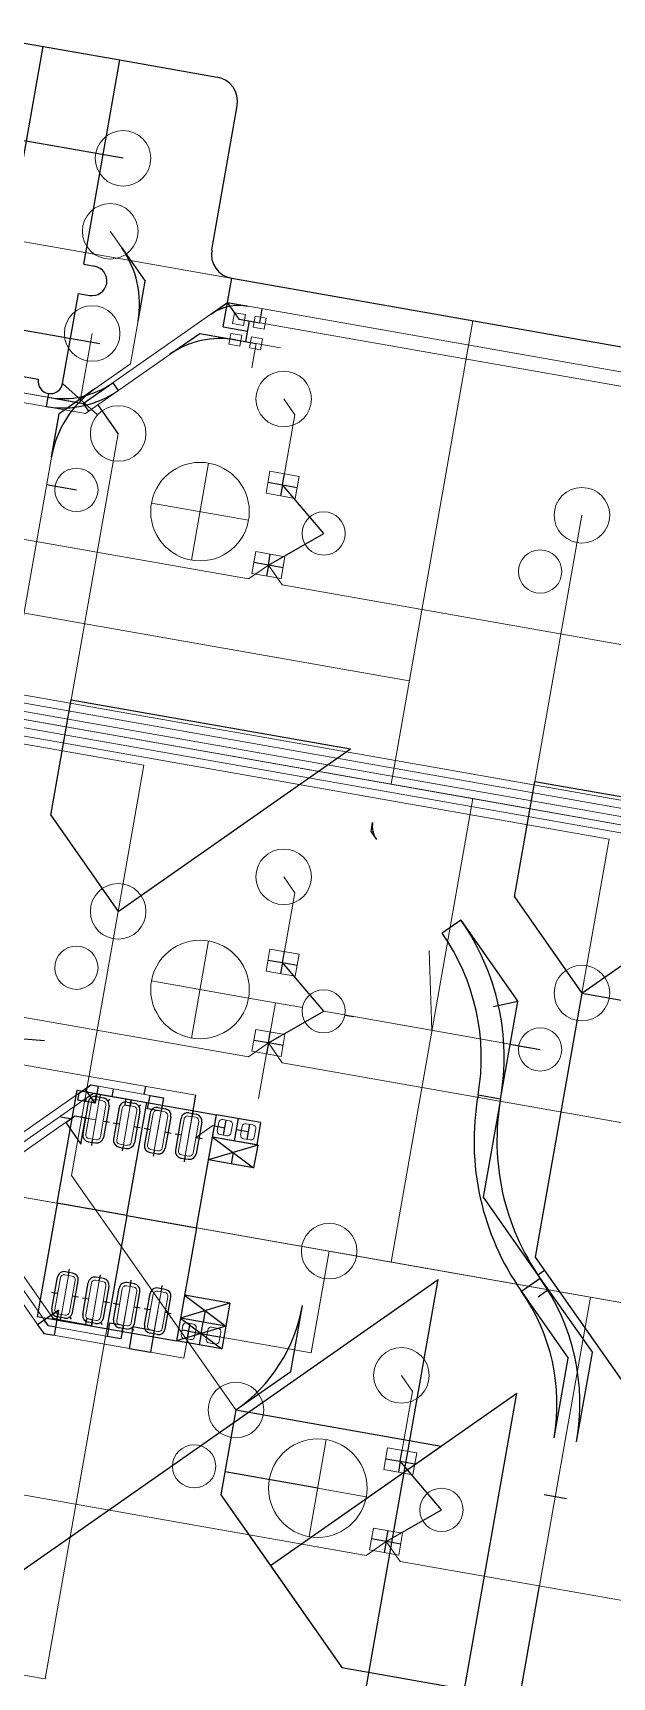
# Model space of a CAD drawing. Header units: millimetres. Extents: x -44 to 130, y -98 to 17.
# Drawn here: x 70.4 to 93.8, y -54.2 to 12.4 of the extents above; entities that cross this region are included whole.
import ezdxf

# ---------------------------------------------------------------- set-up
doc = ezdxf.new("R2010")
doc.units = ezdxf.units.MM
for name, color, linetype, lineweight, true_color in [('coponent footprints', 7, 'Continuous', 5, 0x000000), ('edge cuts', 2, 'Continuous', 25, 0xffff00), ('traces back 0.2mm', 94, 'Continuous', 20, 0x008000), ('traces front 0.2mm', 14, 'Continuous', 20, 0x800000)]:
    doc.layers.add(name, color=color, linetype=linetype, lineweight=lineweight, true_color=true_color)
doc.layers.add('helplines', color=4, linetype='Continuous', true_color=0x00ffff)
doc.layers.add('helplines curves', color=3, linetype='Continuous', true_color=0x00ff00)

msp = doc.modelspace()

# ---------------------------------------------------------------- linework, layer by layer
at = {"layer": 'coponent footprints'}
for p, q in [((69.404, 4.047), (88.165, 0.739)), ((78.525, 1.068), (78.447, 0.625)), ((78.969, 0.99), (78.525, 1.068)), ((78.89, 0.547), (78.969, 0.99)), ((79.363, 0.92), (79.284, 0.477)), ((79.806, 0.842), (79.363, 0.92)), ((79.728, 0.399), (79.806, 0.842)), ((84.857, -18.021), (88.165, 0.739)), ((88.165, 0.739), (106.925, -2.569)), ((78.378, 0.231), (78.3, -0.212)), ((78.821, 0.153), (78.378, 0.231)), ((78.447, 0.625), (78.89, 0.547)), ((78.743, -0.29), (78.821, 0.153)), ((79.215, 0.083), (79.137, -0.36)), ((79.658, 0.005), (79.215, 0.083)), ((79.284, 0.477), (79.728, 0.399)), ((79.58, -0.438), (79.658, 0.005)), ((78.3, -0.212), (78.743, -0.29)), ((79.137, -0.36), (79.58, -0.438)), ((77.477, -5.024), (76.784, -8.951)), ((79.8, -6.239), (79.957, -5.353)), ((81.138, -5.561), (79.957, -5.353)), ((80.982, -6.448), (81.138, -5.561)), ((75.167, -6.641), (79.094, -7.333)), ((80.982, -6.448), (79.8, -6.239)), ((79.227, -9.489), (79.384, -8.603)), ((79.384, -8.603), (80.565, -8.811)), ((80.409, -9.698), (80.565, -8.811)), ((79.227, -9.489), (80.409, -9.698)), ((66.096, -14.713), (84.857, -18.021)), ((69.404, -15.297), (88.165, -18.605)), ((84.857, -18.021), (103.617, -21.329)), ((88.165, -18.605), (84.857, -37.365)), ((88.165, -18.605), (106.925, -21.913)), ((77.477, -24.367), (76.784, -28.295)), ((79.8, -25.583), (79.957, -24.697)), ((81.138, -24.905), (79.957, -24.697)), ((80.982, -25.792), (81.138, -24.905)), ((80.982, -25.792), (79.8, -25.583)), ((75.167, -25.985), (79.094, -26.677)), ((81.272, -27.061), (79.094, -26.677)), ((80.183, -26.869), (79.5, -30.743)), ((79.227, -28.833), (79.384, -27.947)), ((79.384, -27.947), (80.565, -28.155)), ((80.409, -29.042), (80.565, -28.155)), ((79.227, -28.833), (80.409, -29.042)), ((72.733, -30.912), (72.507, -32.192)), ((73.055, -30.816), (72.777, -32.392)), ((72.907, -30.79), (73.202, -30.843)), ((73.324, -31.016), (73.098, -32.297)), ((73.984, -31.133), (73.758, -32.413)), ((74.305, -31.037), (74.028, -32.613)), ((74.158, -31.011), (74.453, -31.063)), ((74.575, -31.237), (74.349, -32.517)), ((75.556, -31.258), (75.278, -32.833)), ((75.408, -31.231), (75.704, -31.284)), ((75.235, -31.353), (75.009, -32.633)), ((75.825, -31.457), (75.6, -32.738)), ((76.485, -31.574), (76.26, -32.854)), ((76.807, -31.478), (76.529, -33.054)), ((76.659, -31.452), (76.955, -31.504)), ((77.076, -31.678), (76.85, -32.958)), ((77.829, -32.044), (77.888, -31.709)), ((78.326, -31.644), (78.05, -31.596)), ((78.381, -32.141), (78.44, -31.807)), ((78.833, -31.876), (78.774, -32.211)), ((78.996, -31.762), (79.271, -31.811)), ((55.406, -32.172), (74.167, -35.48)), ((72.629, -32.366), (72.925, -32.418)), ((73.88, -32.587), (74.175, -32.639)), ((78.218, -32.255), (77.943, -32.206)), ((78.888, -32.373), (79.164, -32.422)), ((79.385, -31.973), (79.326, -32.308)), ((75.131, -32.807), (75.426, -32.859)), ((76.381, -33.028), (76.677, -33.08)), ((66.096, -34.057), (84.857, -37.365)), ((70.859, -54.241), (74.167, -35.48)), ((74.167, -35.48), (92.927, -38.788)), ((71.527, -39.483), (71.804, -37.907)), ((71.952, -37.933), (71.657, -37.881)), ((84.857, -37.365), (103.617, -40.673)), ((71.257, -39.283), (71.483, -38.003)), ((71.848, -39.387), (72.074, -38.107)), ((72.508, -39.503), (72.734, -38.223)), ((72.777, -39.703), (73.055, -38.128)), ((73.203, -38.154), (72.907, -38.102)), ((73.099, -39.608), (73.325, -38.327)), ((73.759, -39.724), (73.984, -38.444)), ((74.028, -39.924), (74.306, -38.348)), ((74.454, -38.374), (74.158, -38.322)), ((74.349, -39.828), (74.575, -38.548)), ((75.279, -40.144), (75.557, -38.569)), ((75.704, -38.595), (75.409, -38.543)), ((75.009, -39.945), (75.235, -38.664)), ((75.6, -40.049), (75.826, -38.768)), ((89.619, -57.549), (92.927, -38.788)), ((92.927, -38.788), (111.688, -42.096)), ((71.674, -39.509), (71.379, -39.457)), ((72.925, -39.729), (72.63, -39.677)), ((74.176, -39.95), (73.88, -39.898)), ((76.594, -39.828), (76.86, -39.875)), ((75.426, -40.17), (75.131, -40.118)), ((76.437, -39.937), (76.373, -40.302)), ((76.482, -40.458), (76.748, -40.505)), ((76.969, -40.031), (76.905, -40.396)), ((77.377, -40.479), (77.442, -40.115)), ((77.864, -40.052), (77.598, -40.005)), ((77.909, -40.573), (77.974, -40.208)), ((77.753, -40.682), (77.487, -40.635)), ((82.239, -44.551), (81.547, -48.478)), ((84.563, -45.767), (84.719, -44.881)), ((85.901, -45.089), (84.719, -44.881)), ((85.745, -45.975), (85.901, -45.089)), ((85.745, -45.975), (84.563, -45.767)), ((79.929, -46.168), (83.857, -46.861)), ((83.99, -49.017), (84.146, -48.13)), ((84.146, -48.13), (85.328, -48.339)), ((85.172, -49.225), (85.328, -48.339)), ((83.99, -49.017), (85.172, -49.225)), ((52.098, -50.933), (70.859, -54.241))]:
    msp.add_line(p, q, dxfattribs=at)
for centre, radius in [((74.017, 7.316), 1.125), ((73.496, 4.361), 1.125), ((72.767, 0.225), 1.125), ((80.514, -2.425), 1.125), ((73.819, -3.824), 1.125), ((72.128, -6.105), 0.875), ((77.13, -6.987), 1.994), ((92.58, -7.132), 1.125), ((82.133, -7.869), 0.875), ((90.888, -9.413), 0.875), ((80.514, -21.769), 1.125), ((73.819, -23.168), 1.125), ((72.128, -25.449), 0.875), ((77.13, -26.331), 1.994), ((92.58, -26.476), 1.125), ((82.133, -27.213), 0.875), ((90.888, -28.757), 0.875), ((90.888, -28.757), 0.875), ((82.355, -36.924), 1.125), ((85.277, -41.953), 1.125), ((78.582, -43.352), 1.125), ((81.893, -46.515), 1.994), ((76.89, -45.633), 0.875), ((86.896, -47.397), 0.875)]:
    msp.add_circle(centre, radius, dxfattribs=at)
for centre, radius, start, end in [((72.881, -30.938), 0.15, 80, 170), ((73.176, -30.99), 0.15, 350, 80), ((74.132, -31.159), 0.15, 80, 170), ((74.427, -31.211), 0.15, 350, 80), ((75.382, -31.379), 0.15, 80, 170), ((75.678, -31.431), 0.15, 350, 80), ((76.633, -31.6), 0.15, 80, 170), ((76.928, -31.652), 0.15, 350, 80), ((78.026, -31.734), 0.14, 80, 170), ((78.302, -31.782), 0.14, 350, 80), ((78.971, -31.9), 0.14, 80, 170), ((79.247, -31.949), 0.14, 350, 80), ((72.655, -32.218), 0.15, 170, 260), ((72.951, -32.27), 0.15, 260, 350), ((73.906, -32.439), 0.15, 170, 260), ((74.201, -32.491), 0.15, 260, 350), ((77.967, -32.068), 0.14, 170, 260), ((78.243, -32.117), 0.14, 260, 350), ((78.912, -32.235), 0.14, 170, 260), ((79.188, -32.284), 0.14, 260, 350), ((75.157, -32.659), 0.15, 170, 260), ((75.452, -32.712), 0.15, 260, 350), ((76.407, -32.88), 0.15, 170, 260), ((76.703, -32.932), 0.15, 260, 350), ((71.631, -38.029), 0.15, 80, 170), ((71.926, -38.081), 0.15, 350, 80), ((72.881, -38.249), 0.15, 80, 170), ((73.177, -38.301), 0.15, 350, 80), ((74.132, -38.47), 0.15, 80, 170), ((74.427, -38.522), 0.15, 350, 80), ((75.383, -38.69), 0.15, 80, 170), ((75.678, -38.742), 0.15, 350, 80), ((71.405, -39.309), 0.15, 170, 260), ((71.7, -39.361), 0.15, 260, 350), ((72.656, -39.53), 0.15, 170, 260), ((72.951, -39.582), 0.15, 260, 350), ((73.906, -39.75), 0.15, 170, 260), ((74.202, -39.802), 0.15, 260, 350), ((76.57, -39.961), 0.135, 80, 170), ((76.836, -40.008), 0.135, 350, 80), ((75.157, -39.971), 0.15, 170, 260), ((75.452, -40.023), 0.15, 260, 350), ((76.506, -40.325), 0.135, 170, 260), ((76.772, -40.372), 0.135, 260, 350), ((77.51, -40.502), 0.135, 170, 260), ((77.575, -40.138), 0.135, 80, 170), ((77.776, -40.549), 0.135, 260, 350), ((77.841, -40.185), 0.135, 350, 80)]:
    msp.add_arc(centre, radius, start, end, dxfattribs=at)
at = {"layer": 'edge cuts', "linetype": 'Continuous'}
for p, q in [((72.423, 3.027), (73.882, 11.3)), ((73.882, 11.3), (77.821, 10.605)), ((77.604, 3.617), (78.632, 9.447)), ((72.423, 3.027), (72.866, 2.949)), ((78.415, 2.458), (105.941, -2.395)), ((71.572, -1.798), (72.215, 1.846)), ((72.215, 1.846), (72.658, 1.767)), ((66.353, -0.878), (70.587, -1.625))]:
    msp.add_line(p, q, dxfattribs=at)
at = {"layer": 'edge cuts'}
for centre, radius, start, end in [((77.647, 9.62), 1, 350, 80), ((78.589, 3.443), 1, 170, 260), ((72.762, 2.358), 0.6, 260, 80), ((71.08, -1.711), 0.5, 170, 350)]:
    msp.add_arc(centre, radius, start, end, dxfattribs=at)
at = {"layer": 'helplines'}
for p, q in [((67.677, 12.394), (73.882, 11.3)), ((68.356, -1.898), (70.78, 11.847)), ((78.068, 0.489), (78.415, 2.458)), ((78.708, 0.807), (79.545, 0.66)), ((78.979, -0.104), (79.126, 0.734)), ((68.792, 0.576), (73.078, -0.18)), ((78.068, 0.489), (79.053, 0.315)), ((78.56, -0.03), (79.397, -0.177)), ((72.406, -2.612), (72.623, -2.921)), ((73.819, -3.824), (73.001, -2.656)), ((79.878, -5.796), (80.469, -5.9)), ((80.469, -5.9), (80.391, -6.344)), ((80.469, -5.9), (80.547, -5.457)), ((80.469, -5.9), (81.06, -6.005)), ((82.133, -7.869), (80.469, -5.9)), ((79.896, -9.15), (82.133, -7.869)), ((79.896, -9.15), (79.305, -9.046)), ((79.896, -9.15), (79.818, -9.593)), ((79.896, -9.15), (79.974, -8.707)), ((80.487, -9.255), (79.896, -9.15)), ((79.878, -25.14), (80.469, -25.244)), ((80.469, -25.244), (80.391, -25.688)), ((80.469, -25.244), (80.547, -24.801)), ((80.469, -25.244), (81.06, -25.349)), ((82.133, -27.213), (80.469, -25.244)), ((79.896, -28.494), (82.133, -27.213)), ((82.995, -27.365), (83.34, -27.426)), ((79.896, -28.494), (79.305, -28.39)), ((79.896, -28.494), (79.818, -28.937)), ((79.896, -28.494), (79.974, -28.051)), ((80.487, -28.598), (79.896, -28.494)), ((89.682, -28.544), (90.027, -28.605)), ((90.027, -28.605), (90.888, -28.757)), ((71.35, -34.984), (72.158, -30.404)), ((72.066, -30.926), (72.158, -30.404)), ((72.158, -30.404), (77.791, -31.398)), ((72.477, -30.361), (72.665, -30.629)), ((73.094, -30.593), (73.077, -30.691)), ((73.569, -30.677), (73.625, -30.355)), ((74.876, -30.575), (74.933, -30.253)), ((72.608, -30.89), (72.382, -32.17)), ((72.665, -30.629), (72.722, -30.711)), ((72.929, -30.665), (73.224, -30.717)), ((73.077, -30.691), (73.055, -30.816)), ((73.449, -31.038), (73.223, -32.319)), ((73.403, -30.831), (73.485, -30.774)), ((73.859, -31.111), (73.633, -32.391)), ((74.167, -35.48), (74.974, -30.901)), ((74.18, -30.886), (74.475, -30.938)), ((74.327, -30.912), (74.305, -31.037)), ((74.349, -30.787), (74.327, -30.912)), ((74.7, -31.259), (74.474, -32.539)), ((74.654, -31.052), (74.736, -30.995)), ((75.43, -31.106), (75.726, -31.158)), ((75.578, -31.132), (75.556, -31.258)), ((75.6, -31.007), (75.578, -31.132)), ((76.851, -31.228), (76.829, -31.353)), ((71.501, -31.482), (71.954, -31.562)), ((72.397, -31.513), (72.495, -31.53)), ((72.495, -31.53), (72.62, -31.552)), ((73.211, -31.656), (73.336, -31.678)), ((73.336, -31.678), (73.461, -31.701)), ((73.621, -31.729), (73.746, -31.751)), ((73.746, -31.751), (73.871, -31.773)), ((74.462, -31.877), (74.587, -31.899)), ((74.587, -31.899), (74.712, -31.921)), ((75.11, -31.331), (74.884, -32.611)), ((75.951, -31.479), (75.725, -32.76)), ((76.36, -31.552), (76.134, -32.832)), ((76.681, -31.327), (76.977, -31.379)), ((76.829, -31.353), (76.807, -31.478)), ((77.201, -31.7), (76.976, -32.98)), ((76.983, -35.977), (77.791, -31.398)), ((77.631, -32.304), (77.791, -31.398)), ((77.711, -31.851), (78.134, -31.925)), ((79.583, -31.714), (77.791, -31.398)), ((78.08, -32.231), (78.188, -31.62)), ((78.527, -32.462), (78.687, -31.556)), ((79.134, -31.787), (79.026, -32.397)), ((79.583, -31.714), (79.423, -32.62)), ((72.607, -32.491), (72.902, -32.543)), ((72.755, -32.517), (72.733, -32.642)), ((72.777, -32.392), (72.755, -32.517)), ((74.028, -32.613), (74.005, -32.738)), ((74.872, -31.949), (74.997, -31.971)), ((74.997, -31.971), (75.122, -31.993)), ((75.713, -32.097), (75.838, -32.12)), ((75.838, -32.12), (75.963, -32.142)), ((76.122, -32.17), (76.247, -32.192)), ((76.247, -32.192), (76.372, -32.214)), ((76.963, -32.318), (77.088, -32.34)), ((77.088, -32.34), (77.213, -32.362)), ((79.463, -32.627), (77.631, -32.304)), ((79.423, -32.62), (77.631, -32.304)), ((77.631, -32.304), (79.299, -33.552)), ((79.08, -32.092), (78.607, -32.009)), ((73.858, -32.712), (74.153, -32.764)), ((74.005, -32.738), (73.983, -32.863)), ((75.108, -32.932), (75.404, -32.984)), ((75.256, -32.958), (75.234, -33.083)), ((75.278, -32.833), (75.256, -32.958)), ((76.359, -33.153), (76.655, -33.205)), ((76.507, -33.179), (76.485, -33.304)), ((76.529, -33.054), (76.507, -33.179)), ((79.463, -32.627), (77.468, -33.229)), ((79.299, -33.552), (77.468, -33.229)), ((78.465, -32.928), (78.384, -33.391)), ((79.463, -32.627), (79.299, -33.552)), ((71.35, -34.984), (70.543, -39.563)), ((74.167, -35.48), (71.35, -34.984)), ((74.167, -35.48), (73.359, -40.06)), ((74.167, -35.48), (76.983, -35.977)), ((76.983, -35.977), (76.176, -40.556)), ((71.974, -37.808), (71.679, -37.756)), ((71.804, -37.907), (71.826, -37.782)), ((71.826, -37.782), (71.849, -37.657)), ((73.077, -38.003), (73.099, -37.877)), ((90.797, -37.881), (91.064, -37.694)), ((71.245, -38.621), (71.12, -38.599)), ((71.132, -39.261), (71.358, -37.981)), ((71.973, -39.409), (72.199, -38.129)), ((72.383, -39.481), (72.609, -38.201)), ((73.225, -38.029), (72.929, -37.976)), ((73.055, -38.128), (73.077, -38.003)), ((73.224, -39.63), (73.45, -38.349)), ((73.634, -39.702), (73.859, -38.422)), ((74.476, -38.249), (74.18, -38.197)), ((74.306, -38.348), (74.328, -38.223)), ((74.328, -38.223), (74.35, -38.098)), ((74.475, -39.85), (74.7, -38.57)), ((75.726, -38.47), (75.431, -38.418)), ((75.557, -38.569), (75.579, -38.444)), ((75.579, -38.444), (75.601, -38.319)), ((91.221, -38.488), (90.805, -38.779)), ((71.37, -38.643), (71.245, -38.621)), ((72.086, -38.769), (71.961, -38.747)), ((72.211, -38.791), (72.086, -38.769)), ((72.496, -38.841), (72.371, -38.819)), ((72.621, -38.863), (72.496, -38.841)), ((73.337, -38.99), (73.212, -38.968)), ((73.462, -39.012), (73.337, -38.99)), ((73.746, -39.062), (73.621, -39.04)), ((73.871, -39.084), (73.746, -39.062)), ((74.587, -39.21), (74.462, -39.188)), ((74.712, -39.232), (74.587, -39.21)), ((74.997, -39.282), (74.872, -39.26)), ((74.884, -39.922), (75.11, -38.642)), ((75.725, -40.071), (75.951, -38.791)), ((78.334, -39.028), (76.339, -39.631)), ((78.334, -39.028), (76.502, -38.705)), ((76.502, -38.705), (78.171, -39.954)), ((78.334, -39.028), (78.171, -39.954)), ((70.543, -39.563), (76.176, -40.556)), ((71.096, -39.525), (71.178, -39.468)), ((71.652, -39.634), (71.357, -39.582)), ((71.487, -39.706), (71.505, -39.608)), ((71.505, -39.608), (71.527, -39.483)), ((71.859, -39.588), (71.917, -39.67)), ((72.903, -39.854), (72.607, -39.802)), ((72.733, -39.953), (72.755, -39.828)), ((72.755, -39.828), (72.777, -39.703)), ((73.11, -39.809), (73.167, -39.89)), ((74.006, -40.049), (74.028, -39.924)), ((75.122, -39.304), (74.997, -39.282)), ((75.838, -39.431), (75.713, -39.409)), ((75.963, -39.453), (75.838, -39.431)), ((78.171, -39.954), (76.339, -39.631)), ((76.339, -39.631), (78.008, -40.879)), ((76.615, -40.482), (76.727, -39.851)), ((77.173, -40.255), (77.255, -39.792)), ((77.336, -39.329), (77.255, -39.792)), ((74.154, -40.075), (73.858, -40.023)), ((73.984, -40.174), (74.006, -40.049)), ((74.361, -40.029), (74.433, -40.133)), ((75.404, -40.295), (75.109, -40.243)), ((75.235, -40.395), (75.257, -40.269)), ((75.257, -40.269), (75.279, -40.144)), ((78.171, -39.954), (76.176, -40.556)), ((78.008, -40.879), (76.176, -40.556)), ((76.671, -40.166), (76.405, -40.12)), ((76.671, -40.166), (77.675, -40.344)), ((77.173, -40.255), (77.092, -40.718)), ((77.675, -40.344), (77.941, -40.39)), ((78.171, -39.954), (78.008, -40.879)), ((85.232, -45.428), (85.31, -44.985)), ((84.641, -45.324), (85.232, -45.428)), ((85.232, -45.428), (85.154, -45.871)), ((85.232, -45.428), (85.823, -45.532)), ((86.896, -47.397), (85.232, -45.428)), ((91.048, -46.776), (91.961, -46.937)), ((84.659, -48.678), (86.896, -47.397)), ((84.659, -48.678), (84.068, -48.574)), ((84.659, -48.678), (84.737, -48.235)), ((84.659, -48.678), (84.581, -49.121)), ((85.25, -48.782), (84.659, -48.678)), ((90.06, -55.048), (90.866, -50.477))]:
    msp.add_line(p, q, dxfattribs=at)
for centre, start, end in [((72.881, -30.938), 80, 170), ((73.176, -30.99), 350, 80), ((74.132, -31.159), 80, 170), ((74.427, -31.211), 350, 80), ((75.382, -31.379), 80, 170), ((75.678, -31.431), 350, 80), ((76.633, -31.6), 80, 170), ((76.928, -31.652), 350, 80), ((72.655, -32.218), 170, 260), ((72.951, -32.27), 260, 350), ((73.906, -32.439), 170, 260), ((74.201, -32.491), 260, 350), ((75.157, -32.659), 170, 260), ((75.452, -32.712), 260, 350), ((76.407, -32.88), 170, 260), ((76.703, -32.932), 260, 350), ((71.631, -38.029), 80, 170), ((71.926, -38.081), 350, 80), ((72.881, -38.249), 80, 170), ((73.177, -38.301), 350, 80), ((74.132, -38.47), 80, 170), ((74.427, -38.522), 350, 80), ((75.383, -38.69), 80, 170), ((75.678, -38.742), 350, 80), ((71.405, -39.309), 170, 260), ((71.7, -39.361), 260, 350), ((72.656, -39.53), 170, 260), ((72.951, -39.582), 260, 350), ((73.906, -39.75), 170, 260), ((74.202, -39.802), 260, 350), ((75.157, -39.971), 170, 260), ((75.452, -40.023), 260, 350)]:
    msp.add_arc(centre, 0.277, start, end, dxfattribs=at)
at = {"layer": 'helplines curves'}
for p, q in [((74.017, 7.316), (62.076, 9.421)), ((73.966, 3.69), (74.907, 2.346)), ((74.622, 0.73), (74.907, 2.346)), ((77.575, 1.007), (78.242, 1.473)), ((78.708, 0.807), (78.242, 1.473)), ((78.242, 1.473), (79.042, 1.332)), ((79.545, 0.66), (79.645, 1.226)), ((75.914, -0.616), (77.116, 0.225)), ((77.116, 0.225), (78.56, -0.03)), ((71.572, -1.798), (72.984, -3.071)), ((72.406, -2.612), (73.605, -1.773)), ((73.605, -1.773), (73.821, -2.082)), ((70.966, -2.358), (70.9, -2.73)), ((70.993, -2.204), (70.966, -2.358)), ((70.966, -2.358), (72.406, -2.612)), ((72.871, -2.019), (71.426, -3.031)), ((71.119, -4.769), (71.426, -3.031)), ((70.921, -5.892), (72.128, -6.105)), ((71.095, -19.277), (71.92, -14.599)), ((71.92, -14.599), (83.214, -16.59)), ((73.819, -23.168), (83.214, -16.59)), ((89.855, -22.585), (90.68, -17.907)), ((90.68, -17.907), (101.974, -19.898)), ((71.095, -19.277), (73.819, -23.168)), ((84.047, -19.944), (84.114, -19.566)), ((84.047, -19.944), (84.268, -20.258)), ((92.58, -26.476), (101.974, -19.898)), ((89.855, -22.585), (92.58, -26.476)), ((87.681, -23.518), (86.922, -24.049)), ((87.681, -23.518), (89.987, -26.812)), ((92.58, -26.476), (90.695, -37.166)), ((92.58, -26.476), (118.388, -31.027)), ((89.987, -26.812), (89.008, -27.029)), ((89.289, -30.771), (89.987, -26.812)), ((68.993, -28.241), (70.837, -28.4)), ((72.188, -30.816), (72.238, -30.529)), ((72.238, -30.529), (72.477, -30.361)), ((72.477, -30.361), (72.716, -30.194)), ((72.881, -30.938), (72.477, -30.361)), ((72.665, -30.629), (72.793, -30.54)), ((72.716, -30.194), (73.003, -30.245)), ((72.946, -30.567), (72.793, -30.54)), ((73.003, -30.245), (72.881, -30.938)), ((72.881, -30.938), (72.946, -30.567)), ((75.01, -31.161), (75.107, -30.616)), ((75.107, -30.616), (75.652, -30.712)), ((76.807, -31.478), (76.96, -30.61)), ((89.289, -30.771), (88.377, -30.611)), ((72.881, -30.938), (72.188, -30.816)), ((72.51, -30.873), (72.537, -30.719)), ((72.537, -30.719), (72.665, -30.629)), ((74.121, -30.774), (74.082, -30.998)), ((74.082, -30.998), (74.305, -31.037)), ((74.345, -30.813), (74.121, -30.774)), ((74.305, -31.037), (74.345, -30.813)), ((75.556, -31.258), (75.01, -31.161)), ((75.652, -30.712), (75.556, -31.258)), ((89.289, -30.771), (88.591, -34.731)), ((71.695, -31.708), (72.058, -31.453)), ((71.695, -31.708), (72.309, -32.585)), ((72.495, -31.53), (72.058, -31.453)), ((72.309, -32.585), (72.495, -31.53)), ((88.591, -34.731), (90.897, -38.025)), ((90.695, -37.166), (96.921, -46.058)), ((65.734, -52.793), (86.768, -38.065)), ((82.309, -63.353), (86.768, -38.065)), ((90.897, -38.025), (90.138, -38.556)), ((90.138, -38.556), (92.023, -41.248)), ((90.897, -38.025), (93.002, -41.031)), ((80.806, -41.794), (81.278, -39.12)), ((71.405, -39.309), (70.56, -39.9)), ((70.56, -39.9), (70.805, -40.25)), ((71.405, -39.309), (70.828, -39.713)), ((70.995, -39.952), (70.828, -39.713)), ((71.096, -39.525), (71.405, -39.309)), ((71.096, -39.525), (71.186, -39.653)), ((71.339, -39.68), (71.186, -39.653)), ((71.405, -39.309), (71.226, -40.324)), ((71.405, -39.309), (71.283, -40.002)), ((71.339, -39.68), (71.405, -39.309)), ((71.339, -39.68), (71.405, -39.309)), ((71.357, -39.582), (71.339, -39.68)), ((72.514, -39.887), (72.554, -39.664)), ((72.514, -39.887), (72.738, -39.927)), ((72.777, -39.703), (72.554, -39.664)), ((72.777, -39.703), (72.738, -39.927)), ((73.386, -40.373), (73.482, -39.828)), ((73.482, -39.828), (74.028, -39.924)), ((74.028, -39.924), (73.932, -40.469)), ((70.805, -40.25), (71.226, -40.324)), ((71.283, -40.002), (70.995, -39.952)), ((73.932, -40.469), (73.386, -40.373)), ((74.411, -39.991), (74.258, -40.859)), ((75.279, -40.144), (74.411, -39.991)), ((75.279, -40.144), (75.126, -41.012)), ((74.258, -40.859), (75.126, -41.012)), ((91.452, -44.485), (92.023, -41.248)), ((92.365, -44.645), (93.002, -41.031)), ((78.582, -43.352), (80.806, -41.794)), ((79.979, -49.652), (89.943, -42.675)), ((87.831, -54.654), (89.943, -42.675)), ((78.582, -43.352), (77.975, -46.791)), ((78.582, -43.352), (86.885, -44.816)), ((79.979, -49.652), (86.885, -44.816)), ((81.893, -46.515), (78.141, -45.853)), ((77.975, -46.791), (79.979, -49.652)), ((79.979, -49.652), (82.869, -53.78)), ((82.869, -53.78), (87.831, -54.654))]:
    msp.add_line(p, q, dxfattribs=at)
for centre, radius, start, end in [((70.722, 1.418), 3.961, 350, 35), ((78.701, -0.601), 1.963, 80, 125), ((77.945, -3.517), 3.541, 80, 125), ((71.579, 1.12), 3.532, 260, 305), ((71.579, 1.12), 3.909, 260, 305), ((75.314, -5.508), 4.259, 125, 170), ((85.026, -19.727), 0.927, 170, 215), ((79.729, -29.086), 9.707, 350, 35), ((79.729, -29.086), 8.781, 350, 35), ((98.849, -32.457), 10.634, 170, 215), ((98.849, -32.457), 9.707, 170, 215), ((83.639, -43.107), 7.934, 350, 35), ((83.639, -43.107), 8.86, 350, 35), ((74.822, -37.982), 6.555, 305, 350)]:
    msp.add_arc(centre, radius, start, end, dxfattribs=at)
at = {"layer": 'traces back 0.2mm'}
for p, q in [((72.406, -2.612), (78.242, 1.473)), ((78.242, 1.473), (78.708, 0.807)), ((72.495, -3.011), (77.116, 0.225)), ((78.56, -0.03), (77.116, 0.225)), ((79.224, -1.162), (79.397, -0.177)), ((79.397, -0.177), (80.382, -0.351)), ((72.406, -2.612), (64.07, -1.143)), ((72.495, -3.011), (63.633, -1.448)), ((80.514, -2.425), (80.968, -3.074)), ((80.469, -5.9), (80.968, -3.074)), ((79.092, -9.713), (61.699, -6.646)), ((97.46, -19.248), (33.331, -7.94)), ((33.596, -8.319), (105.683, -21.03)), ((33.861, -8.698), (105.304, -21.295)), ((34.126, -9.076), (104.925, -21.56)), ((79.092, -9.713), (79.896, -9.15)), ((80.459, -9.954), (79.896, -9.15)), ((34.392, -9.455), (104.546, -21.825)), ((34.657, -9.834), (93.679, -20.241)), ((97.853, -13.021), (80.459, -9.954)), ((34.922, -10.213), (74.862, -17.255)), ((73.819, -23.168), (74.862, -17.255)), ((92.58, -26.476), (93.679, -20.241)), ((80.514, -21.769), (80.968, -22.417)), ((80.469, -25.244), (80.968, -22.417)), ((86.511, -27.985), (86.404, -24.752)), ((61.699, -25.99), (79.092, -29.057)), ((82.133, -27.213), (90.888, -28.757)), ((79.092, -29.057), (79.896, -28.494)), ((80.459, -29.298), (79.896, -28.494)), ((76.96, -30.61), (68.828, -29.177)), ((80.459, -29.298), (97.853, -32.365)), ((66.274, -35.104), (72.793, -30.54)), ((66.282, -34.699), (72.716, -30.194)), ((75.652, -30.712), (72.716, -30.194)), ((74.345, -30.813), (72.793, -30.54)), ((76.668, -32.266), (76.96, -30.61)), ((74.166, -31.825), (74.345, -30.813)), ((75.417, -32.045), (75.652, -30.712)), ((66.266, -35.509), (72.058, -31.453)), ((72.916, -31.604), (72.058, -31.453)), ((76.963, -32.318), (77.647, -31.839)), ((77.241, -32.123), (77.647, -31.839)), ((78.134, -31.925), (77.647, -31.839)), ((68.892, -36.378), (71.186, -39.653)), ((68.631, -37.144), (70.805, -40.25)), ((68.762, -36.761), (70.995, -39.952)), ((82.355, -36.924), (81.63, -41.041)), ((72.738, -39.927), (72.916, -38.915)), ((74.167, -39.136), (73.932, -40.469)), ((71.186, -39.653), (72.738, -39.927)), ((75.126, -41.012), (75.418, -39.357)), ((70.805, -40.25), (75.126, -41.012)), ((70.995, -39.952), (73.932, -40.469)), ((76.671, -40.166), (76.48, -41.251)), ((77.675, -40.344), (81.63, -41.041)), ((75.126, -41.012), (76.48, -41.251)), ((85.277, -41.953), (85.73, -42.601)), ((85.232, -45.428), (85.73, -42.601)), ((66.461, -46.174), (83.855, -49.241)), ((83.855, -49.241), (84.659, -48.678)), ((85.222, -49.482), (84.659, -48.678)), ((85.222, -49.482), (102.616, -52.549))]:
    msp.add_line(p, q, dxfattribs=at)
at = {"layer": 'traces back 0.2mm', "lineweight": 20}
for p, q in [((78.242, 1.473), (106.089, -3.437)), ((79.545, 0.66), (103.427, -3.551))]:
    msp.add_line(p, q, dxfattribs=at)
at = {"layer": 'traces front 0.2mm'}
for p, q in [((73.496, 4.361), (74.907, 2.346)), ((74.316, -1.007), (74.907, 2.346)), ((72.271, -2.588), (72.767, 0.225)), ((71.426, -3.031), (74.316, -1.007)), ((72.271, -2.588), (68.356, -1.898)), ((70.966, -2.358), (68.356, -1.898)), ((70.993, -2.204), (70.966, -2.358)), ((70.966, -2.358), (72.271, -2.588)), ((67.385, -25.945), (71.426, -3.031)), ((71.095, -19.277), (73.819, -3.824)), ((89.855, -22.585), (92.58, -7.132)), ((66.833, -10.533), (85.594, -13.841)), ((71.095, -19.277), (73.819, -23.168)), ((89.855, -22.585), (92.58, -26.476)), ((71.934, -33.858), (73.819, -23.168)), ((90.695, -37.166), (92.58, -26.476)), ((71.934, -33.858), (78.582, -43.352)), ((90.695, -37.166), (97.343, -46.66)), ((78.582, -43.352), (80.806, -41.794)), ((78.582, -43.352), (77.975, -46.791)), ((77.975, -46.791), (82.869, -53.78)), ((109.446, -58.466), (82.869, -53.78))]:
    msp.add_line(p, q, dxfattribs=at)

doc.saveas('drawing.dxf')
